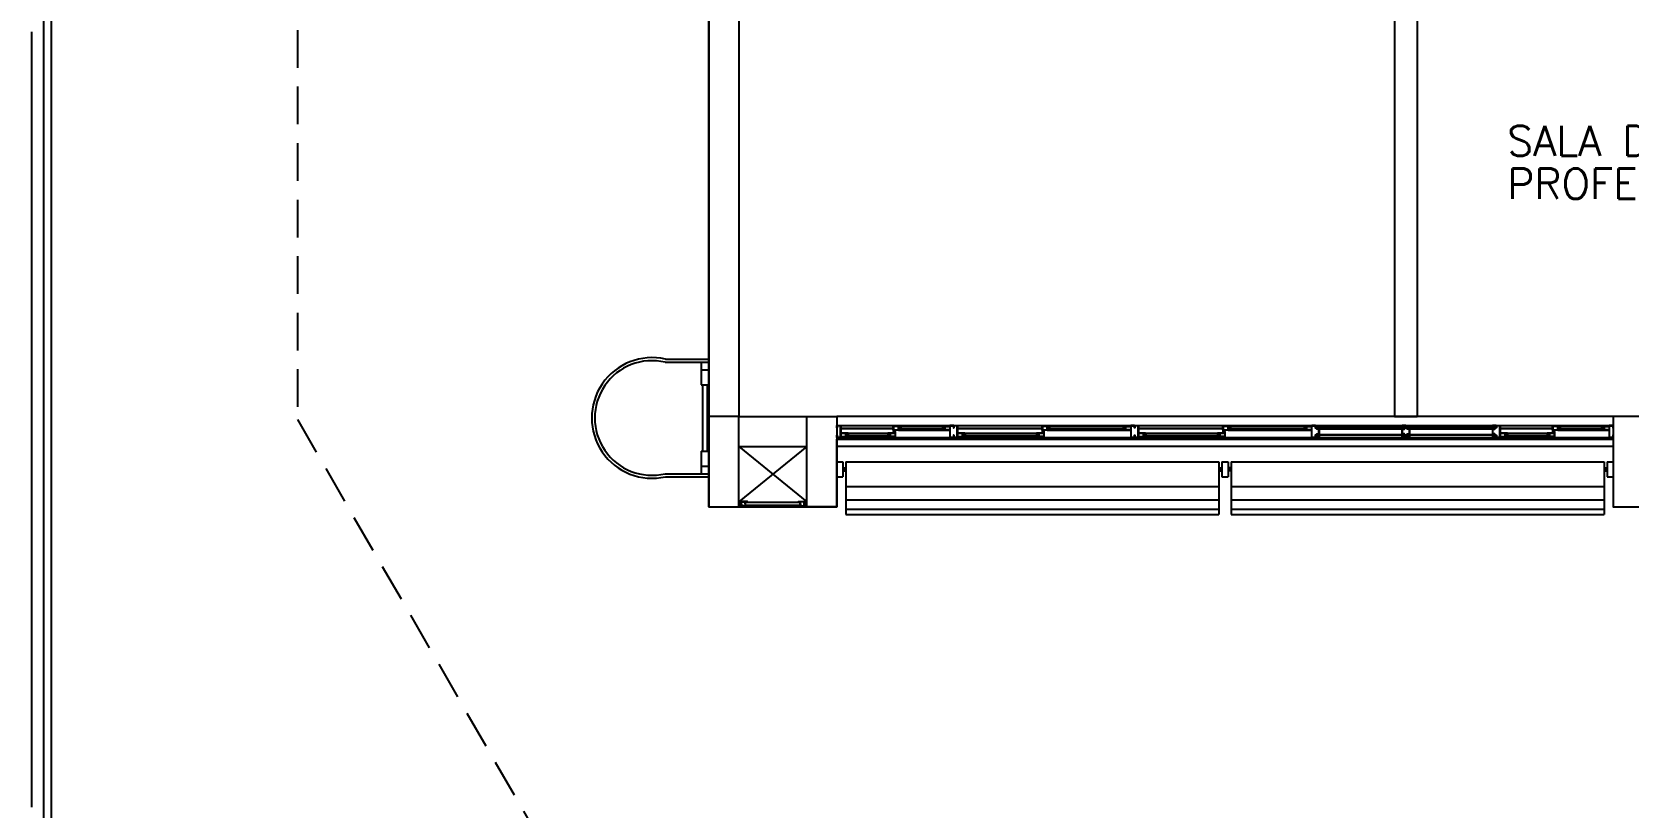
# Model space of a CAD drawing. Header units: millimetres. Extents: x 1887 to 2405, y 1100 to 1335.
# Drawn here: x 2126.27 to 2136.86, y 1253.01 to 1258.15 of the extents above; entities that cross this region are included whole.
import ezdxf

# ---------------------------------------------------------------- set-up
doc = ezdxf.new("R2010")
doc.units = ezdxf.units.MM
doc.linetypes.add('HIDDEN', pattern=[0.375, 0.25, -0.125])
for name, color, linetype in [('AR- ALV1', 235, 'Continuous'), ('AR-ALV', 2, 'Continuous'), ('AR-CORRIMAO-V1', 2, 'Continuous'), ('AR-ESQ', 1, 'Continuous'), ('AR-ESTC', 3, 'Continuous'), ('AR-PISO-V1', 1, 'Continuous'), ('AR-PORTA', 1, 'Continuous'), ('AR-PROJ', 1, 'HIDDEN'), ('AR-SHAFT', 1, 'Continuous'), ('BR-LINHAS', 1, 'Continuous'), ('BR-MONTANTE', 242, 'Continuous'), ('BR-PAINEL', 1, 'Continuous'), ('BR-SUPORTE', 1, 'Continuous'), ('DT-ESQ-BAGUETE-C', 2, 'Continuous'), ('DT-ESQ-BAGUETE-V', 1, 'Continuous'), ('DT-ESQ-CHAPA DOBRADA-V', 1, 'Continuous'), ('DT-ESQ-MARCO-V', 1, 'Continuous'), ('DT-ESQ-PERFIL CADEIRA-C', 2, 'Continuous'), ('DT-ESQ-PERFIL CADEIRA-V', 1, 'Continuous'), ('DT-ESQ-PERFIL U SIMPLES-C', 2, 'Continuous'), ('DT-ESQ-PERFIL U-C', 2, 'Continuous'), ('DT-ESQ-PERFIL U-V', 1, 'Continuous'), ('DT-ESQ-VENEZIANA-C', 2, 'Continuous'), ('DT-ESQ-VENEZIANA-V', 2, 'Continuous'), ('DT-ESQ-VIDRO-C', 2, 'Continuous'), ('DT-ESQ-VIDRO-V', 2, 'Continuous'), ('EQUIPAMENTO', 2, 'Continuous'), ('TEXTO', 2, 'Continuous')]:
    doc.layers.add(name, color=color, linetype=linetype)
doc.styles.add('UNB-100', font='simplex.shx', dxfattribs={"height": 0.2})

# ---------------------------------------------------------------- blocks, each defined once
blk = doc.blocks.new('EF35-P')
at = {"layer": 'DT-ESQ-BAGUETE-C', "ltscale": 0.1}
for points in [[(0.4225, -0.08), (0.409, -0.08), (0.409, -0.0785), (0.422, -0.0785, 0.4142136), (0.4225, -0.078), (0.4225, -0.067, 0.4142136), (0.422, -0.0665), (0.409, -0.0665), (0.409, -0.065), (0.4225, -0.065, -0.4142136), (0.424, -0.0665), (0.424, -0.0785, -0.4142136)], [(0.7015, -0.08), (0.715, -0.08), (0.715, -0.0785), (0.702, -0.0785, -0.4142136), (0.7015, -0.078), (0.7015, -0.067, -0.4142136), (0.702, -0.0665), (0.715, -0.0665), (0.715, -0.065), (0.7015, -0.065, 0.4142136), (0.7, -0.0665), (0.7, -0.0785, 0.4142136)], [(1.41, -0.08), (1.3965, -0.08), (1.3965, -0.0785), (1.4095, -0.0785, 0.4142136), (1.41, -0.078), (1.41, -0.067, 0.4142136), (1.4095, -0.0665), (1.3965, -0.0665), (1.3965, -0.065), (1.41, -0.065, -0.4142136), (1.4115, -0.0665), (1.4115, -0.0785, -0.4142136)], [(1.9015, -0.08), (1.915, -0.08), (1.915, -0.0785), (1.902, -0.0785, -0.4142136), (1.9015, -0.078), (1.9015, -0.067, -0.4142136), (1.902, -0.0665), (1.915, -0.0665), (1.915, -0.065), (1.9015, -0.065, 0.4142136), (1.9, -0.0665), (1.9, -0.0785, 0.4142136)], [(2.61, -0.08), (2.5965, -0.08), (2.5965, -0.0785), (2.6095, -0.0785, 0.4142136), (2.61, -0.078), (2.61, -0.067, 0.4142136), (2.6095, -0.0665), (2.5965, -0.0665), (2.5965, -0.065), (2.61, -0.065, -0.4142136), (2.6115, -0.0665), (2.6115, -0.0785, -0.4142136)], [(3.1015, -0.08), (3.115, -0.08), (3.115, -0.0785), (3.102, -0.0785, -0.4142136), (3.1015, -0.078), (3.1015, -0.067, -0.4142136), (3.102, -0.0665), (3.115, -0.0665), (3.115, -0.065), (3.1015, -0.065, 0.4142136), (3.1, -0.0665), (3.1, -0.0785, 0.4142136)], [(4.7975, -0.08), (4.784, -0.08), (4.784, -0.0785), (4.797, -0.0785, 0.4142136), (4.7975, -0.078), (4.7975, -0.067, 0.4142136), (4.797, -0.0665), (4.784, -0.0665), (4.784, -0.065), (4.7975, -0.065, -0.4142136), (4.799, -0.0665), (4.799, -0.0785, -0.4142136)], [(5.0765, -0.08), (5.09, -0.08), (5.09, -0.0785), (5.077, -0.0785, -0.4142136), (5.0765, -0.078), (5.0765, -0.067, -0.4142136), (5.077, -0.0665), (5.09, -0.0665), (5.09, -0.065), (5.0765, -0.065, 0.4142136), (5.075, -0.0665), (5.075, -0.0785, 0.4142136)], [(0.0735, -0.125), (0.06, -0.125), (0.06, -0.1235), (0.073, -0.1235, 0.4142136), (0.0735, -0.123), (0.0735, -0.112, 0.4142136), (0.073, -0.1115), (0.06, -0.1115), (0.06, -0.11), (0.0735, -0.11, -0.4142136), (0.075, -0.1115), (0.075, -0.1235, -0.4142136)], [(0.339, -0.125), (0.3525, -0.125), (0.3525, -0.1235), (0.3395, -0.1235, -0.4142136), (0.339, -0.123), (0.339, -0.112, -0.4142136), (0.3395, -0.1115), (0.3525, -0.1115), (0.3525, -0.11), (0.339, -0.11, 0.4142136), (0.3375, -0.1115), (0.3375, -0.1235, 0.4142136)], [(0.8485, -0.125), (0.835, -0.125), (0.835, -0.1235), (0.848, -0.1235, 0.4142136), (0.8485, -0.123), (0.8485, -0.112, 0.4142136), (0.848, -0.1115), (0.835, -0.1115), (0.835, -0.11), (0.8485, -0.11, -0.4142136), (0.85, -0.1115), (0.85, -0.1235, -0.4142136)], [(1.3265, -0.125), (1.34, -0.125), (1.34, -0.1235), (1.327, -0.1235, -0.4142136), (1.3265, -0.123), (1.3265, -0.112, -0.4142136), (1.327, -0.1115), (1.34, -0.1115), (1.34, -0.11), (1.3265, -0.11, 0.4142136), (1.325, -0.1115), (1.325, -0.1235, 0.4142136)], [(2.0485, -0.125), (2.035, -0.125), (2.035, -0.1235), (2.048, -0.1235, 0.4142136), (2.0485, -0.123), (2.0485, -0.112, 0.4142136), (2.048, -0.1115), (2.035, -0.1115), (2.035, -0.11), (2.0485, -0.11, -0.4142136), (2.05, -0.1115), (2.05, -0.1235, -0.4142136)], [(2.5265, -0.125), (2.54, -0.125), (2.54, -0.1235), (2.527, -0.1235, -0.4142136), (2.5265, -0.123), (2.5265, -0.112, -0.4142136), (2.527, -0.1115), (2.54, -0.1115), (2.54, -0.11), (2.5265, -0.11, 0.4142136), (2.525, -0.1115), (2.525, -0.1235, 0.4142136)], [(4.4485, -0.125), (4.435, -0.125), (4.435, -0.1235), (4.448, -0.1235, 0.4142136), (4.4485, -0.123), (4.4485, -0.112, 0.4142136), (4.448, -0.1115), (4.435, -0.1115), (4.435, -0.11), (4.4485, -0.11, -0.4142136), (4.45, -0.1115), (4.45, -0.1235, -0.4142136)], [(4.714, -0.125), (4.7275, -0.125), (4.7275, -0.1235), (4.7145, -0.1235, -0.4142136), (4.714, -0.123), (4.714, -0.112, -0.4142136), (4.7145, -0.1115), (4.7275, -0.1115), (4.7275, -0.11), (4.714, -0.11, 0.4142136), (4.7125, -0.1115), (4.7125, -0.1235, 0.4142136)]]:
    blk.add_lwpolyline(points, format="xyb", close=True, dxfattribs=at)
at = {"layer": 'DT-ESQ-BAGUETE-V', "ltscale": 0.1}
for p, q in [((0.4225, -0.065), (0.7015, -0.065)), ((1.41, -0.065), (1.9015, -0.065)), ((2.61, -0.065), (3.1015, -0.065)), ((4.7975, -0.065), (5.0765, -0.065)), ((0.0735, -0.11), (0.339, -0.11)), ((0.8485, -0.11), (1.3265, -0.11)), ((2.0485, -0.11), (2.5265, -0.11)), ((4.4485, -0.11), (4.714, -0.11))]:
    blk.add_line(p, q, dxfattribs=at)
at = {"layer": 'DT-ESQ-CHAPA DOBRADA-V', "ltscale": 0.1}
for p, q in [((0.025, -0.077), (0.374, -0.077)), ((0.025, -0.08), (0.374, -0.08)), ((0.8, -0.077), (1.3615, -0.077)), ((0.8, -0.08), (1.3615, -0.08)), ((2, -0.077), (2.5615, -0.077)), ((2, -0.08), (2.5615, -0.08)), ((4.4, -0.077), (4.749, -0.077)), ((4.4, -0.08), (4.749, -0.08))]:
    blk.add_line(p, q, dxfattribs=at)
at = {"layer": 'DT-ESQ-MARCO-V', "ltscale": 0.1}
for p, q in [((3.1985, -0.06), (3.7515, -0.06)), ((3.7985, -0.06), (4.3515, -0.06)), ((3.1985, -0.14), (3.7515, -0.14)), ((3.7985, -0.14), (4.3515, -0.14))]:
    blk.add_line(p, q, dxfattribs=at)
at = {"layer": 'DT-ESQ-PERFIL CADEIRA-C', "ltscale": 0.1}
for p, q in [((0.376, -0.0885), (0.4225, -0.0885)), ((0.75, -0.0885), (0.7015, -0.0885)), ((1.3635, -0.0885), (1.41, -0.0885)), ((1.95, -0.0885), (1.9015, -0.0885)), ((2.5635, -0.0885), (2.61, -0.0885)), ((3.15, -0.0885), (3.1015, -0.0885)), ((4.751, -0.0885), (4.7975, -0.0885)), ((5.125, -0.0885), (5.0765, -0.0885)), ((0.025, -0.1335), (0.0735, -0.1335)), ((0.3855, -0.1335), (0.339, -0.1335)), ((0.8, -0.1335), (0.8485, -0.1335)), ((1.373, -0.1335), (1.3265, -0.1335)), ((2, -0.1335), (2.0485, -0.1335)), ((2.573, -0.1335), (2.5265, -0.1335)), ((4.4, -0.1335), (4.4485, -0.1335)), ((4.7605, -0.1335), (4.714, -0.1335))]:
    blk.add_line(p, q, dxfattribs=at)
for points in [[(0.4225, -0.087, -1), (0.4225, -0.09), (0.376, -0.09, -0.4142136), (0.374, -0.088), (0.374, -0.067, -0.4142136), (0.376, -0.065), (0.4075, -0.065, -0.4142136), (0.409, -0.0665), (0.409, -0.087)], [(0.409, -0.0885, -0.1989127), (0.4079, -0.0881, -0.1989133), (0.4075, -0.087), (0.4075, -0.067, 0.4142136), (0.407, -0.0665), (0.376, -0.0665, 0.4142136), (0.3755, -0.067), (0.3755, -0.088, 0.4142136), (0.376, -0.0885)], [(0.7015, -0.09), (0.75, -0.09), (0.75, -0.0885), (0.715, -0.0885, 0.1989119), (0.7161, -0.0881, 0.1989128), (0.7165, -0.087), (0.7165, -0.067, -0.4142136), (0.717, -0.0665), (0.75, -0.0665), (0.75, -0.065), (0.7165, -0.065, 0.4142136), (0.715, -0.0665), (0.715, -0.0785), (0.715, -0.08), (0.715, -0.087), (0.7015, -0.087, 1)], [(1.41, -0.087, -1), (1.41, -0.09), (1.3635, -0.09, -0.4142136), (1.3615, -0.088), (1.3615, -0.067, -0.4142136), (1.3635, -0.065), (1.395, -0.065, -0.4142136), (1.3965, -0.0665), (1.3965, -0.087)], [(1.3965, -0.0885, -0.1989127), (1.3954, -0.0881, -0.1989133), (1.395, -0.087), (1.395, -0.067, 0.4142136), (1.3945, -0.0665), (1.3635, -0.0665, 0.4142136), (1.363, -0.067), (1.363, -0.088, 0.4142136), (1.3635, -0.0885)], [(1.9015, -0.09), (1.95, -0.09), (1.95, -0.0885), (1.915, -0.0885, 0.1989119), (1.9161, -0.0881, 0.1989128), (1.9165, -0.087), (1.9165, -0.067, -0.4142136), (1.917, -0.0665), (1.95, -0.0665), (1.95, -0.065), (1.9165, -0.065, 0.4142136), (1.915, -0.0665), (1.915, -0.0785), (1.915, -0.08), (1.915, -0.087), (1.9015, -0.087, 1)], [(2.61, -0.087, -1), (2.61, -0.09), (2.5635, -0.09, -0.4142136), (2.5615, -0.088), (2.5615, -0.067, -0.4142136), (2.5635, -0.065), (2.595, -0.065, -0.4142136), (2.5965, -0.0665), (2.5965, -0.087)], [(2.5965, -0.0885, -0.1989127), (2.5954, -0.0881, -0.1989133), (2.595, -0.087), (2.595, -0.067, 0.4142136), (2.5945, -0.0665), (2.5635, -0.0665, 0.4142136), (2.563, -0.067), (2.563, -0.088, 0.4142136), (2.5635, -0.0885)], [(3.1015, -0.09), (3.15, -0.09), (3.15, -0.0885), (3.115, -0.0885, 0.1989119), (3.1161, -0.0881, 0.1989128), (3.1165, -0.087), (3.1165, -0.067, -0.4142136), (3.117, -0.0665), (3.15, -0.0665), (3.15, -0.065), (3.1165, -0.065, 0.4142136), (3.115, -0.0665), (3.115, -0.0785), (3.115, -0.08), (3.115, -0.087), (3.1015, -0.087, 1)], [(4.7975, -0.087, -1), (4.7975, -0.09), (4.751, -0.09, -0.4142136), (4.749, -0.088), (4.749, -0.067, -0.4142136), (4.751, -0.065), (4.7825, -0.065, -0.4142136), (4.784, -0.0665), (4.784, -0.087)], [(4.784, -0.0885, -0.1989127), (4.7829, -0.0881, -0.1989133), (4.7825, -0.087), (4.7825, -0.067, 0.4142136), (4.782, -0.0665), (4.751, -0.0665, 0.4142136), (4.7505, -0.067), (4.7505, -0.088, 0.4142136), (4.751, -0.0885)], [(5.0765, -0.09), (5.125, -0.09), (5.125, -0.0885), (5.09, -0.0885, 0.1989119), (5.0911, -0.0881, 0.1989128), (5.0915, -0.087), (5.0915, -0.067, -0.4142136), (5.092, -0.0665), (5.125, -0.0665), (5.125, -0.065), (5.0915, -0.065, 0.4142136), (5.09, -0.0665), (5.09, -0.0785), (5.09, -0.08), (5.09, -0.087), (5.0765, -0.087, 1)], [(0.0735, -0.135), (0.025, -0.135), (0.025, -0.1335), (0.06, -0.1335, -0.1989119), (0.0589, -0.1331, -0.1989128), (0.0585, -0.132), (0.0585, -0.112, 0.4142136), (0.058, -0.1115), (0.025, -0.1115), (0.025, -0.11), (0.0585, -0.11, -0.4142136), (0.06, -0.1115), (0.06, -0.1235), (0.06, -0.125), (0.06, -0.132), (0.0735, -0.132, -1)], [(0.339, -0.132, 1), (0.339, -0.135), (0.3855, -0.135, 0.4142136), (0.3875, -0.133), (0.3875, -0.112, 0.4142136), (0.3855, -0.11), (0.354, -0.11, 0.4142136), (0.3525, -0.1115), (0.3525, -0.132)], [(0.3525, -0.1335, 0.1989127), (0.3536, -0.1331, 0.1989133), (0.354, -0.132), (0.354, -0.112, -0.4142136), (0.3545, -0.1115), (0.3855, -0.1115, -0.4142136), (0.386, -0.112), (0.386, -0.133, -0.4142136), (0.3855, -0.1335)], [(0.8485, -0.135), (0.8, -0.135), (0.8, -0.1335), (0.835, -0.1335, -0.1989119), (0.8339, -0.1331, -0.1989128), (0.8335, -0.132), (0.8335, -0.112, 0.4142136), (0.833, -0.1115), (0.8, -0.1115), (0.8, -0.11), (0.8335, -0.11, -0.4142136), (0.835, -0.1115), (0.835, -0.1235), (0.835, -0.125), (0.835, -0.132), (0.8485, -0.132, -1)], [(1.3265, -0.132, 1), (1.3265, -0.135), (1.373, -0.135, 0.4142136), (1.375, -0.133), (1.375, -0.112, 0.4142136), (1.373, -0.11), (1.3415, -0.11, 0.4142136), (1.34, -0.1115), (1.34, -0.132)], [(1.34, -0.1335, 0.1989127), (1.3411, -0.1331, 0.1989133), (1.3415, -0.132), (1.3415, -0.112, -0.4142136), (1.342, -0.1115), (1.373, -0.1115, -0.4142136), (1.3735, -0.112), (1.3735, -0.133, -0.4142136), (1.373, -0.1335)], [(2.0485, -0.135), (2, -0.135), (2, -0.1335), (2.035, -0.1335, -0.1989119), (2.0339, -0.1331, -0.1989128), (2.0335, -0.132), (2.0335, -0.112, 0.4142136), (2.033, -0.1115), (2, -0.1115), (2, -0.11), (2.0335, -0.11, -0.4142136), (2.035, -0.1115), (2.035, -0.1235), (2.035, -0.125), (2.035, -0.132), (2.0485, -0.132, -1)], [(2.5265, -0.132, 1), (2.5265, -0.135), (2.573, -0.135, 0.4142136), (2.575, -0.133), (2.575, -0.112, 0.4142136), (2.573, -0.11), (2.5415, -0.11, 0.4142136), (2.54, -0.1115), (2.54, -0.132)], [(2.54, -0.1335, 0.1989127), (2.5411, -0.1331, 0.1989133), (2.5415, -0.132), (2.5415, -0.112, -0.4142136), (2.542, -0.1115), (2.573, -0.1115, -0.4142136), (2.5735, -0.112), (2.5735, -0.133, -0.4142136), (2.573, -0.1335)], [(4.4485, -0.135), (4.4, -0.135), (4.4, -0.1335), (4.435, -0.1335, -0.1989119), (4.4339, -0.1331, -0.1989128), (4.4335, -0.132), (4.4335, -0.112, 0.4142136), (4.433, -0.1115), (4.4, -0.1115), (4.4, -0.11), (4.4335, -0.11, -0.4142136), (4.435, -0.1115), (4.435, -0.1235), (4.435, -0.125), (4.435, -0.132), (4.4485, -0.132, -1)], [(4.714, -0.132, 1), (4.714, -0.135), (4.7605, -0.135, 0.4142136), (4.7625, -0.133), (4.7625, -0.112, 0.4142136), (4.7605, -0.11), (4.729, -0.11, 0.4142136), (4.7275, -0.1115), (4.7275, -0.132)], [(4.7275, -0.1335, 0.1989127), (4.7286, -0.1331, 0.1989133), (4.729, -0.132), (4.729, -0.112, -0.4142136), (4.7295, -0.1115), (4.7605, -0.1115, -0.4142136), (4.761, -0.112), (4.761, -0.133, -0.4142136), (4.7605, -0.1335)]]:
    blk.add_lwpolyline(points, format="xyb", close=True, dxfattribs=at)
at = {"layer": 'DT-ESQ-PERFIL CADEIRA-V', "ltscale": 0.1}
for p, q in [((0.4075, -0.09), (0.7015, -0.09)), ((1.395, -0.09), (1.9015, -0.09)), ((2.595, -0.09), (3.1015, -0.09)), ((4.7825, -0.09), (5.0765, -0.09)), ((0.0735, -0.135), (0.339, -0.135)), ((0.8485, -0.135), (1.3265, -0.135)), ((2.0485, -0.135), (2.5265, -0.135)), ((4.4485, -0.135), (4.714, -0.135))]:
    blk.add_line(p, q, dxfattribs=at)
at = {"layer": 'DT-ESQ-PERFIL U SIMPLES-C', "ltscale": 0.1}
for points in [[(0.376, -0.102), (0.384, -0.102), (0.384, -0.1005), (0.376, -0.1005, -0.4142136), (0.3755, -0.1), (0.3755, -0.092, -0.4142136), (0.376, -0.0915), (0.384, -0.0915), (0.384, -0.09), (0.376, -0.09, 0.4142136), (0.374, -0.092), (0.374, -0.1, 0.4142136)], [(0.3855, -0.098), (0.3775, -0.098), (0.3775, -0.0995), (0.3855, -0.0995, -0.4142136), (0.386, -0.1), (0.386, -0.108, -0.4142136), (0.3855, -0.1085), (0.3775, -0.1085), (0.3775, -0.11), (0.3855, -0.11, 0.4142136), (0.3875, -0.108), (0.3875, -0.1, 0.4142136)], [(1.3635, -0.102), (1.3715, -0.102), (1.3715, -0.1005), (1.3635, -0.1005, -0.4142136), (1.363, -0.1), (1.363, -0.092, -0.4142136), (1.3635, -0.0915), (1.3715, -0.0915), (1.3715, -0.09), (1.3635, -0.09, 0.4142136), (1.3615, -0.092), (1.3615, -0.1, 0.4142136)], [(1.373, -0.098), (1.365, -0.098), (1.365, -0.0995), (1.373, -0.0995, -0.4142136), (1.3735, -0.1), (1.3735, -0.108, -0.4142136), (1.373, -0.1085), (1.365, -0.1085), (1.365, -0.11), (1.373, -0.11, 0.4142136), (1.375, -0.108), (1.375, -0.1, 0.4142136)], [(2.5635, -0.102), (2.5715, -0.102), (2.5715, -0.1005), (2.5635, -0.1005, -0.4142136), (2.563, -0.1), (2.563, -0.092, -0.4142136), (2.5635, -0.0915), (2.5715, -0.0915), (2.5715, -0.09), (2.5635, -0.09, 0.4142136), (2.5615, -0.092), (2.5615, -0.1, 0.4142136)], [(2.573, -0.098), (2.565, -0.098), (2.565, -0.0995), (2.573, -0.0995, -0.4142136), (2.5735, -0.1), (2.5735, -0.108, -0.4142136), (2.573, -0.1085), (2.565, -0.1085), (2.565, -0.11), (2.573, -0.11, 0.4142136), (2.575, -0.108), (2.575, -0.1, 0.4142136)], [(4.751, -0.102), (4.759, -0.102), (4.759, -0.1005), (4.751, -0.1005, -0.4142136), (4.7505, -0.1), (4.7505, -0.092, -0.4142136), (4.751, -0.0915), (4.759, -0.0915), (4.759, -0.09), (4.751, -0.09, 0.4142136), (4.749, -0.092), (4.749, -0.1, 0.4142136)], [(4.7605, -0.098), (4.7525, -0.098), (4.7525, -0.0995), (4.7605, -0.0995, -0.4142136), (4.761, -0.1), (4.761, -0.108, -0.4142136), (4.7605, -0.1085), (4.7525, -0.1085), (4.7525, -0.11), (4.7605, -0.11, 0.4142136), (4.7625, -0.108), (4.7625, -0.1, 0.4142136)]]:
    blk.add_lwpolyline(points, format="xyb", close=True, dxfattribs=at)
at = {"layer": 'DT-ESQ-PERFIL U-C', "ltscale": 0.1}
for points in [[(0, -0.0615, -0.4142136), (0.0015, -0.06), (0.0235, -0.06, -0.4142136), (0.025, -0.0615), (0.025, -0.1385, -0.4142136), (0.0235, -0.14), (0.0015, -0.14, -0.4142136), (0, -0.1385), (0, -0.125), (0.0015, -0.125), (0.0015, -0.138, 0.4142136), (0.002, -0.1385), (0.023, -0.1385, 0.4142136), (0.0235, -0.138), (0.0235, -0.062, 0.4142136), (0.023, -0.0615), (0.002, -0.0615, 0.4142136), (0.0015, -0.062), (0.0015, -0.075), (0, -0.075)], [(0.775, -0.0615, 0.4142136), (0.7735, -0.06), (0.7515, -0.06, 0.4142136), (0.75, -0.0615), (0.75, -0.1385, 0.4142136), (0.7515, -0.14), (0.7735, -0.14, 0.4142136), (0.775, -0.1385), (0.775, -0.125), (0.7735, -0.125), (0.7735, -0.138, -0.4142136), (0.773, -0.1385), (0.752, -0.1385, -0.4142136), (0.7515, -0.138), (0.7515, -0.062, -0.4142136), (0.752, -0.0615), (0.773, -0.0615, -0.4142136), (0.7735, -0.062), (0.7735, -0.075), (0.775, -0.075)], [(0.775, -0.0615, -0.4142136), (0.7765, -0.06), (0.7985, -0.06, -0.4142136), (0.8, -0.0615), (0.8, -0.1385, -0.4142136), (0.7985, -0.14), (0.7765, -0.14, -0.4142136), (0.775, -0.1385), (0.775, -0.125), (0.7765, -0.125), (0.7765, -0.138, 0.4142136), (0.777, -0.1385), (0.798, -0.1385, 0.4142136), (0.7985, -0.138), (0.7985, -0.062, 0.4142136), (0.798, -0.0615), (0.777, -0.0615, 0.4142136), (0.7765, -0.062), (0.7765, -0.075), (0.775, -0.075)], [(1.975, -0.0615, 0.4142136), (1.9735, -0.06), (1.9515, -0.06, 0.4142136), (1.95, -0.0615), (1.95, -0.1385, 0.4142136), (1.9515, -0.14), (1.9735, -0.14, 0.4142136), (1.975, -0.1385), (1.975, -0.125), (1.9735, -0.125), (1.9735, -0.138, -0.4142136), (1.973, -0.1385), (1.952, -0.1385, -0.4142136), (1.9515, -0.138), (1.9515, -0.062, -0.4142136), (1.952, -0.0615), (1.973, -0.0615, -0.4142136), (1.9735, -0.062), (1.9735, -0.075), (1.975, -0.075)], [(1.975, -0.0615, -0.4142136), (1.9765, -0.06), (1.9985, -0.06, -0.4142136), (2, -0.0615), (2, -0.1385, -0.4142136), (1.9985, -0.14), (1.9765, -0.14, -0.4142136), (1.975, -0.1385), (1.975, -0.125), (1.9765, -0.125), (1.9765, -0.138, 0.4142136), (1.977, -0.1385), (1.998, -0.1385, 0.4142136), (1.9985, -0.138), (1.9985, -0.062, 0.4142136), (1.998, -0.0615), (1.977, -0.0615, 0.4142136), (1.9765, -0.062), (1.9765, -0.075), (1.975, -0.075)], [(3.175, -0.0615, 0.4142136), (3.1735, -0.06), (3.1515, -0.06, 0.4142136), (3.15, -0.0615), (3.15, -0.1385, 0.4142136), (3.1515, -0.14), (3.1735, -0.14, 0.4142136), (3.175, -0.1385), (3.175, -0.125), (3.1735, -0.125), (3.1735, -0.138, -0.4142136), (3.173, -0.1385), (3.152, -0.1385, -0.4142136), (3.1515, -0.138), (3.1515, -0.062, -0.4142136), (3.152, -0.0615), (3.173, -0.0615, -0.4142136), (3.1735, -0.062), (3.1735, -0.075), (3.175, -0.075)], [(3.2, -0.1285), (3.2, -0.1385, -0.4142136), (3.1985, -0.14), (3.1765, -0.14, -0.4142136), (3.175, -0.1385), (3.175, -0.125), (3.1765, -0.125), (3.1765, -0.138, 0.4142136), (3.177, -0.1385), (3.198, -0.1385, 0.4142136), (3.1985, -0.138), (3.1985, -0.1285), (3.1855, -0.1285, -0.4142136), (3.184, -0.127), (3.184, -0.117, -0.4142136), (3.1855, -0.1155), (3.1985, -0.1155), (3.1985, -0.0845), (3.1855, -0.0845, -0.4142136), (3.184, -0.083), (3.184, -0.073, -0.4142136), (3.1855, -0.0715), (3.1985, -0.0715), (3.1985, -0.062, 0.4142136), (3.198, -0.0615), (3.177, -0.0615, 0.4142136), (3.1765, -0.062), (3.1765, -0.075), (3.175, -0.075), (3.175, -0.0615, -0.4142136), (3.1765, -0.06), (3.1985, -0.06, -0.4142136), (3.2, -0.0615), (3.2, -0.0715, -0.4142136), (3.1985, -0.073), (3.1855, -0.073), (3.1855, -0.083), (3.1985, -0.083), (3.1985, -0.083, -0.4142136), (3.2, -0.0845), (3.2, -0.1155, -0.4142136), (3.1985, -0.117), (3.1985, -0.117), (3.1855, -0.117), (3.1855, -0.127), (3.1985, -0.127, -0.4142136)], [(3.75, -0.1285), (3.75, -0.1385, 0.4142136), (3.7515, -0.14), (3.7735, -0.14, 0.4142136), (3.775, -0.1385), (3.775, -0.125), (3.7735, -0.125), (3.7735, -0.138, -0.4142136), (3.773, -0.1385), (3.752, -0.1385, -0.4142136), (3.7515, -0.138), (3.7515, -0.1285), (3.7645, -0.1285, 0.4142136), (3.766, -0.127), (3.766, -0.117, 0.4142136), (3.7645, -0.1155), (3.7515, -0.1155), (3.7515, -0.0845), (3.7645, -0.0845, 0.4142136), (3.766, -0.083), (3.766, -0.073, 0.4142136), (3.7645, -0.0715), (3.7515, -0.0715), (3.7515, -0.062, -0.4142136), (3.752, -0.0615), (3.773, -0.0615, -0.4142136), (3.7735, -0.062), (3.7735, -0.075), (3.775, -0.075), (3.775, -0.0615, 0.4142136), (3.7735, -0.06), (3.7515, -0.06, 0.4142136), (3.75, -0.0615), (3.75, -0.0715, 0.4142136), (3.7515, -0.073), (3.7645, -0.073), (3.7645, -0.083), (3.7515, -0.083), (3.7515, -0.083, 0.4142136), (3.75, -0.0845), (3.75, -0.1155, 0.4142136), (3.7515, -0.117), (3.7515, -0.117), (3.7645, -0.117), (3.7645, -0.127), (3.7515, -0.127, 0.4142136)], [(3.8, -0.1285), (3.8, -0.1385, -0.4142136), (3.7985, -0.14), (3.7765, -0.14, -0.4142136), (3.775, -0.1385), (3.775, -0.125), (3.7765, -0.125), (3.7765, -0.138, 0.4142136), (3.777, -0.1385), (3.798, -0.1385, 0.4142136), (3.7985, -0.138), (3.7985, -0.1285), (3.7855, -0.1285, -0.4142136), (3.784, -0.127), (3.784, -0.117, -0.4142136), (3.7855, -0.1155), (3.7985, -0.1155), (3.7985, -0.0845), (3.7855, -0.0845, -0.4142136), (3.784, -0.083), (3.784, -0.073, -0.4142136), (3.7855, -0.0715), (3.7985, -0.0715), (3.7985, -0.062, 0.4142136), (3.798, -0.0615), (3.777, -0.0615, 0.4142136), (3.7765, -0.062), (3.7765, -0.075), (3.775, -0.075), (3.775, -0.0615, -0.4142136), (3.7765, -0.06), (3.7985, -0.06, -0.4142136), (3.8, -0.0615), (3.8, -0.0715, -0.4142136), (3.7985, -0.073), (3.7855, -0.073), (3.7855, -0.083), (3.7985, -0.083), (3.7985, -0.083, -0.4142136), (3.8, -0.0845), (3.8, -0.1155, -0.4142136), (3.7985, -0.117), (3.7985, -0.117), (3.7855, -0.117), (3.7855, -0.127), (3.7985, -0.127, -0.4142136)], [(4.35, -0.1285), (4.35, -0.1385, 0.4142136), (4.3515, -0.14), (4.3735, -0.14, 0.4142136), (4.375, -0.1385), (4.375, -0.125), (4.3735, -0.125), (4.3735, -0.138, -0.4142136), (4.373, -0.1385), (4.352, -0.1385, -0.4142136), (4.3515, -0.138), (4.3515, -0.1285), (4.3645, -0.1285, 0.4142136), (4.366, -0.127), (4.366, -0.117, 0.4142136), (4.3645, -0.1155), (4.3515, -0.1155), (4.3515, -0.0845), (4.3645, -0.0845, 0.4142136), (4.366, -0.083), (4.366, -0.073, 0.4142136), (4.3645, -0.0715), (4.3515, -0.0715), (4.3515, -0.062, -0.4142136), (4.352, -0.0615), (4.373, -0.0615, -0.4142136), (4.3735, -0.062), (4.3735, -0.075), (4.375, -0.075), (4.375, -0.0615, 0.4142136), (4.3735, -0.06), (4.3515, -0.06, 0.4142136), (4.35, -0.0615), (4.35, -0.0715, 0.4142136), (4.3515, -0.073), (4.3645, -0.073), (4.3645, -0.083), (4.3515, -0.083), (4.3515, -0.083, 0.4142136), (4.35, -0.0845), (4.35, -0.1155, 0.4142136), (4.3515, -0.117), (4.3515, -0.117), (4.3645, -0.117), (4.3645, -0.127), (4.3515, -0.127, 0.4142136)], [(4.375, -0.0615, -0.4142136), (4.3765, -0.06), (4.3985, -0.06, -0.4142136), (4.4, -0.0615), (4.4, -0.1385, -0.4142136), (4.3985, -0.14), (4.3765, -0.14, -0.4142136), (4.375, -0.1385), (4.375, -0.125), (4.3765, -0.125), (4.3765, -0.138, 0.4142136), (4.377, -0.1385), (4.398, -0.1385, 0.4142136), (4.3985, -0.138), (4.3985, -0.062, 0.4142136), (4.398, -0.0615), (4.377, -0.0615, 0.4142136), (4.3765, -0.062), (4.3765, -0.075), (4.375, -0.075)], [(5.15, -0.0615, 0.4142136), (5.1485, -0.06), (5.1265, -0.06, 0.4142136), (5.125, -0.0615), (5.125, -0.1385, 0.4142136), (5.1265, -0.14), (5.1485, -0.14, 0.4142136), (5.15, -0.1385), (5.15, -0.125), (5.1485, -0.125), (5.1485, -0.138, -0.4142136), (5.148, -0.1385), (5.127, -0.1385, -0.4142136), (5.1265, -0.138), (5.1265, -0.062, -0.4142136), (5.127, -0.0615), (5.148, -0.0615, -0.4142136), (5.1485, -0.062), (5.1485, -0.075), (5.15, -0.075)]]:
    blk.add_lwpolyline(points, format="xyb", close=True, dxfattribs=at)
at = {"layer": 'DT-ESQ-PERFIL U-V', "ltscale": 0.1}
for p, q in [((0.0235, -0.06), (0.7515, -0.06)), ((0.7985, -0.06), (1.9515, -0.06)), ((1.9985, -0.06), (3.1515, -0.06)), ((4.3985, -0.06), (5.1265, -0.06)), ((0.0235, -0.14), (0.7515, -0.14)), ((0.7985, -0.14), (1.9515, -0.14)), ((1.9985, -0.14), (3.1515, -0.14)), ((4.3985, -0.14), (5.1265, -0.14))]:
    blk.add_line(p, q, dxfattribs=at)
at = {"layer": 'DT-ESQ-VIDRO-C', "ltscale": 0.1}
for points in [[(0.7125, -0.085), (0.7125, -0.082), (0.4115, -0.082), (0.4115, -0.085)], [(1.9125, -0.085), (1.9125, -0.082), (1.399, -0.082), (1.399, -0.085)], [(3.1125, -0.085), (3.1125, -0.082), (2.599, -0.082), (2.599, -0.085)], [(3.7625, -0.081), (3.7625, -0.075), (3.1875, -0.075), (3.1875, -0.081)], [(4.3625, -0.081), (4.3625, -0.075), (3.7875, -0.075), (3.7875, -0.081)], [(5.0875, -0.085), (5.0875, -0.082), (4.7865, -0.082), (4.7865, -0.085)], [(0.063, -0.13), (0.063, -0.127), (0.3495, -0.127), (0.3495, -0.13)], [(0.838, -0.13), (0.838, -0.127), (1.337, -0.127), (1.337, -0.13)], [(2.038, -0.13), (2.038, -0.127), (2.537, -0.127), (2.537, -0.13)], [(4.438, -0.13), (4.438, -0.127), (4.7245, -0.127), (4.7245, -0.13)]]:
    blk.add_lwpolyline(points, close=True, dxfattribs=at)
at = {"layer": 'DT-ESQ-VIDRO-V', "ltscale": 0.1}
for points in [[(3.7625, -0.119), (3.7625, -0.125), (3.1875, -0.125), (3.1875, -0.119)], [(4.3625, -0.119), (4.3625, -0.125), (3.7875, -0.125), (3.7875, -0.119)]]:
    blk.add_lwpolyline(points, close=True, dxfattribs=at)
blk = doc.blocks.new('BR-MODULO1')
at = {"layer": 'BR-LINHAS'}
for p, q in [((0.06, -0.265), (2.535, -0.265)), ((2.615, -0.265), (5.09, -0.265)), ((0.06, -0.352), (2.535, -0.352)), ((0.06, -0.415), (2.535, -0.415)), ((2.615, -0.352), (5.09, -0.352)), ((2.615, -0.415), (5.09, -0.415))]:
    blk.add_line(p, q, dxfattribs=at)
at = {"layer": 'BR-MONTANTE'}
for p, q in [((0, -0.1), (0, -0.2)), ((0, -0.1), (0.04, -0.1)), ((0.04, -0.1), (0.04, -0.2)), ((2.555, -0.1), (2.595, -0.1)), ((2.555, -0.1), (2.555, -0.2)), ((2.595, -0.1), (2.595, -0.2)), ((5.11, -0.1), (5.11, -0.2)), ((5.11, -0.1), (5.15, -0.1)), ((5.15, -0.1), (5.15, -0.2)), ((0, -0.2), (0.04, -0.2)), ((2.555, -0.2), (2.595, -0.2)), ((5.11, -0.2), (5.15, -0.2))]:
    blk.add_line(p, q, dxfattribs=at)
at = {"layer": 'BR-PAINEL'}
for p, q in [((0.06, -0.1), (2.535, -0.1)), ((0.06, -0.1), (0.06, -0.45)), ((2.535, -0.1), (2.535, -0.45)), ((2.615, -0.1), (2.615, -0.45)), ((2.615, -0.1), (5.09, -0.1)), ((5.09, -0.1), (5.09, -0.45)), ((0.06, -0.45), (2.535, -0.45)), ((2.615, -0.45), (5.09, -0.45))]:
    blk.add_line(p, q, dxfattribs=at)
at = {"layer": 'BR-SUPORTE'}
for p, q in [((0.04, -0.14), (0.06, -0.14)), ((0.04, -0.16), (0.06, -0.16)), ((0.05, -0.14), (0.05, -0.16)), ((2.535, -0.14), (2.555, -0.14)), ((2.535, -0.16), (2.555, -0.16)), ((2.545, -0.14), (2.545, -0.16)), ((2.615, -0.14), (2.595, -0.14)), ((2.615, -0.16), (2.595, -0.16)), ((2.605, -0.14), (2.605, -0.16)), ((5.09, -0.14), (5.11, -0.14)), ((5.09, -0.16), (5.11, -0.16)), ((5.1, -0.14), (5.1, -0.16))]:
    blk.add_line(p, q, dxfattribs=at)
blk = doc.blocks.new('EF01C-P')
at = {"layer": 'DT-ESQ-BAGUETE-C', "ltscale": 0.1}
for points in [[(0.002, 0.035), (0.015, 0.035), (0.015, 0.033), (0.002, 0.033), (0.002, 0.005), (0.015, 0.005), (0.015, 0.004), (0.002, 0.004, -0.414214), (0, 0.005), (0, 0.033, -0.414214)], [(0.448, 0.035), (0.435, 0.035), (0.435, 0.033), (0.448, 0.033), (0.448, 0.005), (0.435, 0.005), (0.435, 0.004), (0.448, 0.004, 0.414214), (0.45, 0.005), (0.45, 0.033, 0.414214)]]:
    blk.add_lwpolyline(points, format="xyb", close=True, dxfattribs=at)
at = {"layer": 'DT-ESQ-PERFIL CADEIRA-C', "ltscale": 0.1}
for points in [[(0.01, 0.002), (0.01, 0.003), (0.002, 0.003, 1), (0.002, 0), (0.015, 0, 0.414214), (0.016, 0.002), (0.016, 0.033), (0.043, 0.033)], [(0.043, 0.006), (0.018, 0.006), (0.018, 0.016), (0.016, 0.016), (0.016, 0.006, 0.414214), (0.018, 0.005), (0.043, 0.005), (0.056, 0.005, 1), (0.056, 0.008), (0.043, 0.008), (0.043, 0.02), (0.043, 0.032), (0.056, 0.032, 1), (0.056, 0.035), (0.043, 0.035), (0.016, 0.035, 0.414214), (0.015, 0.033), (0.015, 0.002), (0.002, 0.002)], [(0.041, 0.02), (0.041, 0.032, -0.414214), (0.043, 0.033), (0.056, 0.033)], [(0.041, 0.02), (0.041, 0.008, 0.414214), (0.043, 0.006), (0.056, 0.006)], [(0.407, 0.006), (0.432, 0.006), (0.432, 0.016), (0.433, 0.016), (0.433, 0.006, -0.414214), (0.432, 0.005), (0.407, 0.005), (0.394, 0.005, -1), (0.394, 0.008), (0.407, 0.008), (0.407, 0.02), (0.407, 0.032), (0.394, 0.032, -1), (0.394, 0.035), (0.407, 0.035), (0.433, 0.035, -0.414214), (0.435, 0.033), (0.435, 0.002), (0.448, 0.002)], [(0.408, 0.02), (0.408, 0.032, 0.414214), (0.407, 0.033), (0.394, 0.033)], [(0.408, 0.02), (0.408, 0.008, -0.414214), (0.407, 0.006), (0.394, 0.006)], [(0.44, 0.002), (0.44, 0.003), (0.448, 0.003, -1), (0.448, 0), (0.435, 0, -0.414214), (0.433, 0.002), (0.433, 0.033), (0.407, 0.033)]]:
    blk.add_lwpolyline(points, format="xyb", dxfattribs=at)
at = {"layer": 'DT-ESQ-PERFIL CADEIRA-V', "ltscale": 0.1}
blk.add_line((0.015, 0), (0.435, 0), dxfattribs=at)
at = {"layer": 'DT-ESQ-VENEZIANA-C', "ltscale": 0.1}
for p, q in [((0.043, 0.011), (0.407, 0.011)), ((0.043, 0.009), (0.407, 0.009))]:
    blk.add_line(p, q, dxfattribs=at)
at = {"layer": 'DT-ESQ-VENEZIANA-V', "ltscale": 0.1}
blk.add_line((0.043, 0.031), (0.407, 0.031), dxfattribs=at)
blk = doc.blocks.new('escada tipo marinheiro')
at = {"layer": 'EQUIPAMENTO'}
for p, q in [((-0.338, 0.01), (-0.05, 0.01)), ((-0.05, 0.01), (-0.05, -0.16)), ((-0.34, -0.01), (-0.05, -0.01)), ((-0.1, -0.01), (-0.1, -0.16)), ((-0.1, -0.06), (-0.05, -0.06)), ((-0.1, -0.16), (-0.05, -0.16)), ((-0.09, -0.6), (-0.09, -0.16)), ((-0.06, -0.6), (-0.06, -0.16)), ((-0.1, -0.6), (-0.05, -0.6)), ((-0.1, -0.6), (-0.1, -0.75)), ((-0.05, -0.6), (-0.05, -0.77)), ((-0.1, -0.7), (-0.05, -0.7)), ((-0.34, -0.75), (-0.05, -0.75)), ((-0.338, -0.77), (-0.05, -0.77))]:
    blk.add_line(p, q, dxfattribs=at)
for radius, start, end in [(0.4, 77.1777, 282.8223), (0.38, 76.8427, 283.1573)]:
    blk.add_arc((-0.427, -0.38), radius, start, end, dxfattribs=at)

msp = doc.modelspace()

# ---------------------------------------------------------------- linework, layer by layer
at = {"layer": 'AR- ALV1'}
for p, q in [((2130.76, 1254.998), (2130.76, 1265.186)), ((2131.61, 1255.448), (2136.76, 1255.448)), ((2131.61, 1254.998), (2131.61, 1255.448)), ((2136.76, 1255.448), (2136.76, 1254.998)), ((2130.76, 1254.998), (2131.61, 1254.998)), ((2136.76, 1254.998), (2137.61, 1254.998))]:
    msp.add_line(p, q, dxfattribs=at)
at = {"layer": 'AR-ALV'}
for p, q in [((2130.76, 1263.923), (2130.76, 1255.598)), ((2130.96, 1263.923), (2130.96, 1255.598)), ((2135.31, 1263.923), (2135.31, 1255.598)), ((2135.46, 1260.248), (2135.46, 1255.598)), ((2130.96, 1255.598), (2131.41, 1255.598)), ((2135.31, 1255.598), (2135.46, 1255.598)), ((2130.96, 1255.398), (2131.41, 1255.398))]:
    msp.add_line(p, q, dxfattribs=at)
at = {"layer": 'AR-CORRIMAO-V1'}
for p, q in [((2126.348, 1252.924), (2126.348, 1258.231)), ((2126.268, 1253.007), (2126.268, 1258.149))]:
    msp.add_line(p, q, dxfattribs=at)
at = {"layer": 'AR-ESQ'}
for p, q in [((2136.76, 1255.598), (2131.61, 1255.598)), ((2136.76, 1255.398), (2131.61, 1255.398))]:
    msp.add_line(p, q, dxfattribs=at)
at = {"layer": 'AR-ESTC'}
for points in [[(2130.96, 1255.598), (2130.76, 1255.598), (2130.76, 1254.998), (2130.96, 1254.998)], [(2131.41, 1255.598), (2131.61, 1255.598), (2131.61, 1254.998), (2131.41, 1254.998)], [(2136.96, 1255.598), (2136.76, 1255.598), (2136.76, 1254.998), (2136.96, 1254.998)]]:
    msp.add_lwpolyline(points, close=True, dxfattribs=at)
at = {"layer": 'AR-PISO-V1'}
msp.add_line((2126.398, 1252.828), (2126.398, 1258.295), dxfattribs=at)
at = {"layer": 'AR-PROJ'}
for p, q in [((2128.03, 1264.536), (2128.03, 1255.578)), ((2128.03, 1255.578), (2129.733, 1252.628))]:
    msp.add_line(p, q, dxfattribs=at)
at = {"layer": 'AR-SHAFT'}
for p, q in [((2130.96, 1255.398), (2131.41, 1255.032)), ((2131.41, 1255.398), (2130.961, 1255.033))]:
    msp.add_line(p, q, dxfattribs=at)

# ---------------------------------------------------------------- block references
at = {"layer": 'AR-ESQ'}
for name, p in [('EF35-P', (2131.61, 1255.598)), ('EF01C-P', (2130.96, 1254.998))]:
    msp.add_blockref(name, p, dxfattribs=at)
at = {"layer": 'AR-PORTA'}
msp.add_blockref('BR-MODULO1', (2131.61, 1255.398), dxfattribs=at)
at = {"layer": 'EQUIPAMENTO'}
msp.add_blockref('escada tipo marinheiro', (2130.81, 1255.968), dxfattribs=at)

# ---------------------------------------------------------------- texts
at = {"layer": 'TEXTO', "style": 'UNB-100'}
for s, p in [('SALA DE', (2136.058, 1257.327)), ('PROFESSOR', (2136.058, 1257.042))]:
    msp.add_text(s, height=0.2, dxfattribs=at).set_placement(p)

doc.saveas('drawing.dxf')
